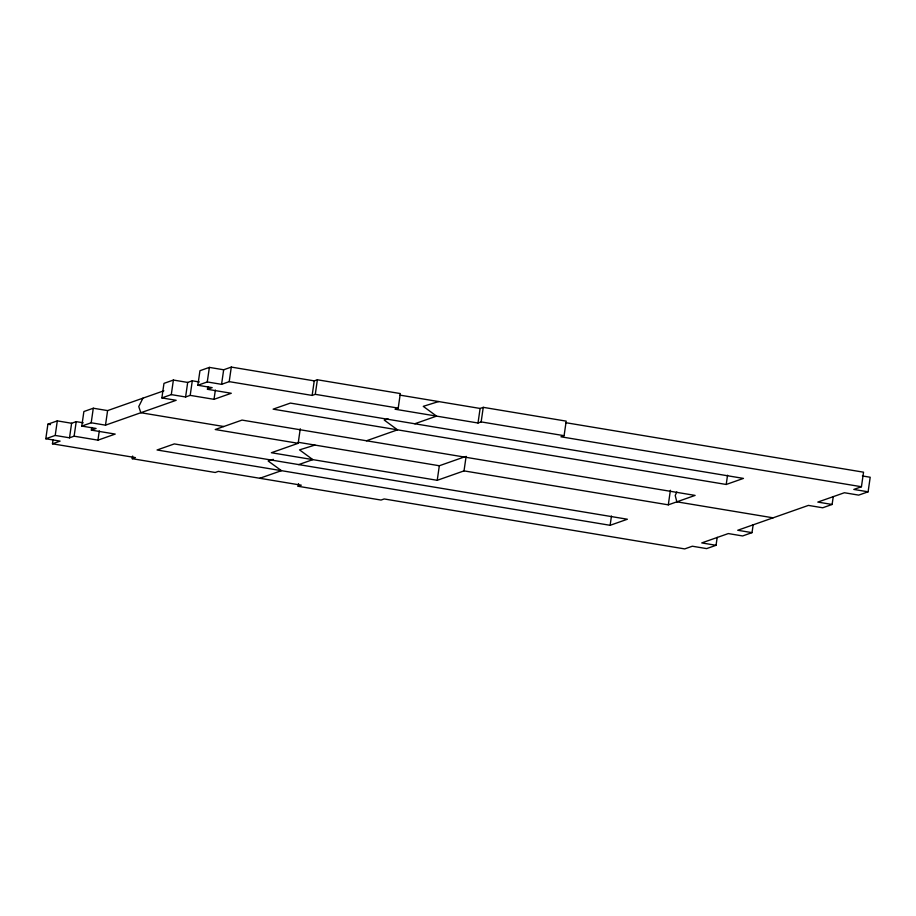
<?xml version="1.0" encoding="UTF-8"?>
<svg xmlns="http://www.w3.org/2000/svg" width="916" height="916" viewBox="0 0 916 916"><rect width="100%" height="100%" fill="white"/><g stroke="black" fill="none" stroke-linecap="round" stroke-linejoin="round"><path stroke-width="1.37" d="M300.265 428.757L298.169 443.31L271.365 452.733L437.23 480.305L439.325 465.752L464.778 456.798M53.036 439.84L52.464 443.813L60.101 441.123L45.8 438.753L47.895 424.188L57.307 420.879L71.608 423.261L76.223 421.635L83.23 422.803M45.8 438.753L55.212 435.432L57.307 420.879M55.212 435.432L69.513 437.814L71.608 423.261M69.513 437.814L74.116 436.188L76.223 421.635M91.76 427.474L91.371 430.119L96.077 428.47L81.787 426.089L83.883 411.536L93.295 408.227L107.596 410.597L163.872 390.8M81.787 426.089L91.199 422.78L93.295 408.227M74.116 436.188L97.955 440.149L99.283 430.898M91.199 422.78L105.5 425.161L107.596 410.597M298.513 483.625L298.135 486.281L301.272 485.171L218.34 471.385L215.203 472.484L132.259 458.698L132.648 456.054M105.5 425.161L176.17 400.292L161.88 397.922L163.975 383.369L173.387 380.048L187.688 382.43L192.291 380.804L199.299 381.972M161.88 397.922L171.292 394.613L173.387 380.048M171.292 394.613L185.593 396.983L187.688 382.43M185.593 396.983L190.196 395.369L192.291 380.804M207.829 386.644L207.451 389.3L212.157 387.64L197.856 385.258L199.951 370.705L209.375 367.396L223.664 369.778L231.301 367.087L314.245 380.873L317.383 379.774L400.315 393.559L398.22 408.112L395.082 409.223L478.015 423.009L481.152 421.898L564.096 435.684L566.191 421.131L483.259 407.345L480.11 408.456L399.949 395.128M197.856 385.258L207.268 381.949L209.375 367.396M190.196 395.369L214.023 399.33L215.363 390.067M207.268 381.949L221.569 384.331L223.664 369.778M221.569 384.331L229.206 381.64L231.301 367.087M229.206 381.64L312.138 395.426L314.245 380.873M312.138 395.426L315.287 394.327L317.383 379.774M437.23 480.305L464.023 470.881L466.118 456.328M478.015 423.009L480.11 408.456M481.152 421.898L483.259 407.345M610.125 525.303L627.38 519.235L174.315 443.916L157.06 449.985L610.125 525.303L611.464 516.04M464.023 470.881L668.302 504.842L670.398 490.278M298.135 486.281L381.045 500.056L384.182 498.957L684.699 548.913L692.336 546.222L706.625 548.604L716.049 545.295L717.194 537.349M726.205 484.472L743.46 478.404L290.383 403.086L273.128 409.154L726.205 484.472L727.544 475.209M716.049 545.295L701.748 542.913L728.312 533.57L742.613 535.952L752.025 532.631L753.17 524.696M752.025 532.631L737.723 530.261L808.404 505.403L822.705 507.773L832.117 504.464L833.262 496.529M862.403 475.954L870.2 477.247L868.105 491.812L853.804 489.43L861.441 486.74L863.536 472.187L565.87 422.711M676.81 491.972L675.218 495.499L676.844 501.831L773.07 517.826M142.93 398.174L138.751 406.555L140.835 412.727L223.767 426.512M97.955 440.149L115.21 434.081L91.371 430.119M214.023 399.33L231.279 393.262L207.451 389.3M132.259 458.698L135.396 457.599L52.464 443.813M259.8 478.278L281.464 470.664L268.148 461L273.289 459.363M298.719 464.595L312.837 459.626L299.532 449.87L314.932 445.073M366.434 440.779L397.533 429.833L384.239 420.078L388.086 418.875M414.788 423.765L436.554 416.116L423.249 406.349L438.65 401.551M564.096 435.684L560.958 436.795L861.441 486.74M668.302 504.842L695.107 495.407L242.03 420.089L215.226 429.524L298.169 443.31M868.105 491.812L858.693 495.121L844.392 492.739L817.816 502.082L832.117 504.464M315.287 394.327L398.22 408.112M298.353 442.314L439.325 465.752M47.895 424.188L50.495 424.623"/></g></svg>
